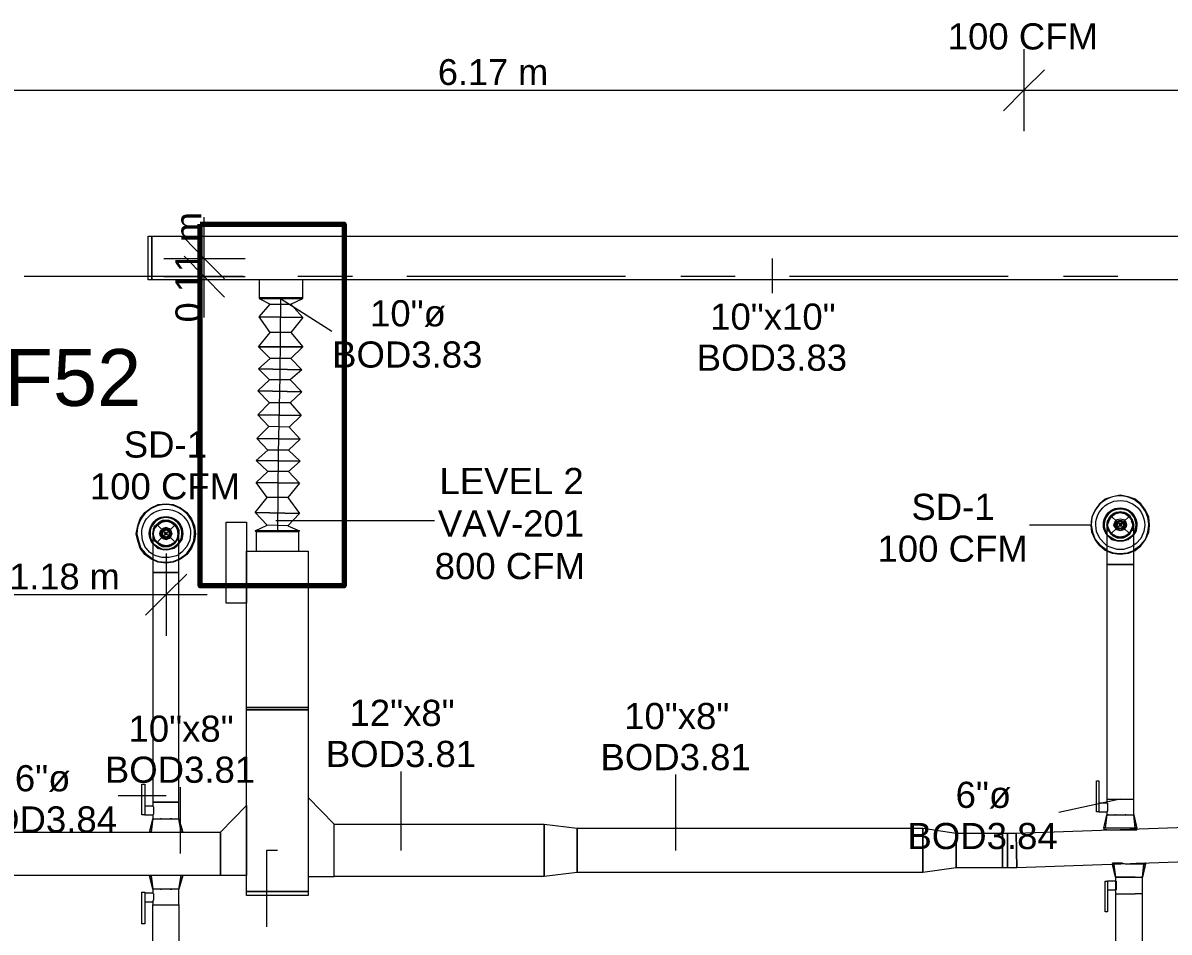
# Model space of a CAD drawing. Header units: metres. Extents: x -2 to 237, y -8 to 52.
# Drawn here: x 37.57 to 44.23, y 37.75 to 43.02 of the extents above; entities that cross this region are included whole.
import ezdxf

# ---------------------------------------------------------------- set-up
doc = ezdxf.new("R2010")
doc.units = ezdxf.units.M
doc.layers.add('HVAC - Ductos', color=5, linetype='Continuous', lineweight=0)
doc.layers.add('PDF2_Text', color=7, linetype='Continuous', lineweight=0)
doc.layers.add('PDF2_Geometry', color=7, linetype='Continuous', lineweight=0, true_color=0xaaaaaa)
doc.styles.add('PDF Arial-BoldMT-Identity-H', font='arial.ttf')
doc.styles.add('PDF Helvetica', font='')
doc.styles.get('PDF Helvetica').set_extended_font_data('Helvetica')

msp = doc.modelspace()

# ---------------------------------------------------------------- linework, layer by layer
at = {"layer": 'HVAC - Ductos', "lineweight": 0}
for points in [[(43.383, 42.8709), (43.383, 42.6326), (43.383, 42.3943)], [(43.5021, 42.7517), (43.383, 42.6326), (43.2638, 42.5135)], [(36.9778, 42.6326), (43.383, 42.6326), (46.4298, 42.6326), (47.2774, 42.6326), (49.8386, 42.6326), (51.5705, 42.6326)], [(38.6226, 41.3131), (38.6226, 41.895)], [(38.5081, 41.7759), (38.6226, 41.6567), (38.7418, 41.5376)], [(38.3889, 41.6567), (38.6226, 41.6567), (38.8608, 41.6567)], [(38.5081, 41.6705), (38.6226, 41.5513), (38.7418, 41.4322)], [(41.9214, 41.6567), (41.9214, 41.4551)], [(38.3889, 41.5513), (38.6226, 41.5513), (38.8608, 41.5513)], [(38.9433, 41.533), (38.9433, 41.4276), (38.9479, 41.4276), (38.957, 41.4276), (38.98, 41.4276), (39.0075, 41.4276), (39.0349, 41.4276), (39.067, 41.4276), (39.1037, 41.4276), (39.1311, 41.4276), (39.1587, 41.4276), (39.177, 41.4276), (39.1907, 41.4276), (39.1953, 41.4276), (39.1953, 41.533)], [(39.1266, 41.391), (39.1953, 41.3131), (38.9433, 41.3177), (39.0075, 41.391), (39.1266, 41.391), (39.1953, 41.423), (39.1953, 41.4276), (39.1907, 41.4276), (39.177, 41.4276), (39.1587, 41.4276), (39.1311, 41.4276), (39.1037, 41.4276), (39.067, 41.4276), (39.0349, 41.4276), (39.0075, 41.4276), (38.98, 41.4276), (38.957, 41.4276), (38.9479, 41.4276), (38.9433, 41.4276), (38.9433, 41.423), (39.1953, 41.423), (38.9433, 41.423), (39.0075, 41.391)], [(39.067, 41.423), (39.0624, 40.9741), (39.0533, 40.5251), (39.0487, 40.076)], [(39.067, 41.423), (39.3648, 41.2352)], [(39.1266, 41.226), (39.1953, 41.1435), (38.9387, 41.1435), (39.0075, 41.226), (38.9433, 41.3177), (39.1953, 41.3131), (39.1266, 41.226), (39.0075, 41.226)], [(39.1266, 41.0749), (39.1907, 41.0107), (38.9387, 41.0153), (39.0075, 41.0749), (38.9387, 41.1435), (39.1953, 41.1435), (39.1266, 41.0749), (39.0075, 41.0749)], [(39.122, 40.9511), (39.1907, 40.8824), (38.9342, 40.887), (39.0029, 40.9511), (38.9387, 41.0153), (39.1907, 41.0107), (39.122, 40.9511), (39.0029, 40.9511)], [(39.122, 40.8182), (39.1861, 40.7449), (38.9342, 40.7495), (39.0029, 40.8182), (38.9342, 40.887), (39.1907, 40.8824), (39.122, 40.8182), (39.0029, 40.8182)], [(39.1174, 40.6762), (39.1815, 40.6075), (38.9296, 40.6121), (38.9983, 40.6808), (38.9342, 40.7495), (39.1861, 40.7449), (39.1174, 40.6762), (38.9983, 40.6808)], [(39.1129, 40.5433), (39.1815, 40.4792), (38.925, 40.4838), (38.9937, 40.5433), (38.9296, 40.6121), (39.1815, 40.6075), (39.1129, 40.5433), (38.9937, 40.5433)], [(39.1129, 40.4197), (39.177, 40.351), (38.925, 40.3555), (38.9937, 40.4197), (38.925, 40.4838), (39.1815, 40.4792), (39.1129, 40.4197), (38.9937, 40.4197)], [(39.1083, 40.2684), (39.177, 40.1768), (38.9204, 40.1814), (38.9891, 40.2684), (38.925, 40.3555), (39.177, 40.351), (39.1083, 40.2684), (38.9891, 40.2684)], [(44.0198, 39.9569), (44.029, 39.9615), (44.0611, 39.989), (44.0885, 40.0257), (44.1069, 40.0669), (44.1115, 40.1081), (44.1069, 40.154), (44.0885, 40.1951), (44.0611, 40.2318), (44.029, 40.2593), (43.9878, 40.273), (43.942, 40.2822), (43.8961, 40.273), (43.8549, 40.2593), (43.8228, 40.2318), (43.7954, 40.1951), (43.777, 40.154), (43.7724, 40.1081), (43.7816, 40.0669), (43.7954, 40.0257), (43.8228, 39.9935), (43.8594, 39.9661), (43.864, 39.9615)], [(38.3248, 39.9065), (38.3156, 39.9111), (38.279, 39.9386), (38.2515, 39.9753), (38.2377, 40.0165), (38.2286, 40.0577), (38.2377, 40.1035), (38.2515, 40.1448), (38.279, 40.1814), (38.3156, 40.2089), (38.3568, 40.2272), (38.4027, 40.2318), (38.4439, 40.2272), (38.4851, 40.2089), (38.5218, 40.1814), (38.5493, 40.1448), (38.5676, 40.1035), (38.5722, 40.0577), (38.5676, 40.0165), (38.5493, 39.9753), (38.5218, 39.9386), (38.4851, 39.9111), (38.476, 39.9065)], [(38.4027, 40.2318), (38.4027, 40.2318)], [(38.3248, 40.0577), (38.3248, 40.0531), (38.3248, 40.0348), (38.3248, 40.0027), (38.3248, 39.9661), (38.3248, 39.9202), (38.3248, 39.8653), (38.3248, 39.8332), (38.3294, 39.8332), (38.334, 39.8332), (38.3477, 39.8332), (38.3614, 39.8332), (38.3798, 39.8332), (38.4027, 39.8332), (38.421, 39.8332), (38.4393, 39.8332), (38.4577, 39.8332), (38.4669, 39.8332), (38.476, 39.8332), (38.476, 39.8836), (38.476, 39.934), (38.476, 39.9798), (38.476, 40.0165), (38.476, 40.0439), (38.476, 40.0577), (38.476, 40.0531), (38.476, 40.0577), (38.476, 40.0806), (38.4669, 40.0989), (38.4577, 40.1127), (38.4393, 40.1264), (38.421, 40.1356), (38.4027, 40.1356), (38.3798, 40.1356), (38.3614, 40.1264), (38.3477, 40.1127), (38.334, 40.0989), (38.3294, 40.0806), (38.3248, 40.0577), (38.3248, 40.0531), (38.3248, 40.0577), (38.3294, 40.0806), (38.334, 40.0989), (38.3477, 40.1127), (38.3614, 40.1264), (38.3798, 40.1356), (38.4027, 40.1356), (38.421, 40.1356), (38.4393, 40.1264), (38.4577, 40.1127), (38.4669, 40.0989), (38.476, 40.0806), (38.476, 40.0577)], [(38.334, 40.0897), (38.3477, 40.1127), (38.3706, 40.1264)], [(38.3706, 40.1264), (38.3706, 40.131), (38.3752, 40.131)], [(38.3752, 40.1264), (38.4027, 40.1356), (38.4256, 40.1264)], [(38.4256, 40.131), (38.4302, 40.131), (38.4347, 40.1264)], [(38.4347, 40.1264), (38.4531, 40.1127), (38.4669, 40.0897)], [(39.1083, 40.1035), (39.177, 40.076), (38.9204, 40.076), (38.9891, 40.1081), (38.9204, 40.1814), (39.177, 40.1768), (39.1083, 40.1035), (38.9891, 40.1081)], [(39.0395, 40.1356), (39.9604, 40.1356)], [(43.8458, 38.3487), (43.8503, 38.3487), (43.8458, 38.3487), (43.864, 38.4266), (43.8686, 38.4266), (43.8732, 38.4266), (43.8778, 38.4266), (43.887, 38.4266), (43.9053, 38.4266), (43.9236, 38.4266), (43.942, 38.4266), (43.9603, 38.4266), (43.9786, 38.4266), (43.9969, 38.4266), (44.0061, 38.4266), (44.0152, 38.4266), (44.0198, 38.4266), (44.0198, 38.5182), (44.0198, 39.8791), (44.0198, 39.934), (44.0198, 39.9844), (44.0198, 40.0302), (44.0198, 40.0669), (44.0198, 40.0943), (44.0198, 40.1081), (44.0152, 40.1035), (44.0198, 40.1081), (44.0152, 40.131), (44.0061, 40.1494), (43.9969, 40.1631), (43.9786, 40.1768), (43.9603, 40.1814), (43.942, 40.186), (43.9236, 40.1814), (43.9053, 40.1768), (43.887, 40.1631), (43.8778, 40.1494), (43.8686, 40.131), (43.864, 40.1081), (43.8686, 40.1035), (43.864, 40.1081), (43.8686, 40.131), (43.8778, 40.1494), (43.887, 40.1631), (43.9053, 40.1768), (43.9236, 40.1814), (43.942, 40.186), (43.9603, 40.1814), (43.9786, 40.1768), (43.9969, 40.1631), (44.0061, 40.1494), (44.0152, 40.131), (44.0198, 40.1081)], [(44.0061, 40.1356), (44.0152, 40.1081), (44.0061, 40.0806), (43.9923, 40.0577), (43.9695, 40.0439), (43.942, 40.0394), (43.9144, 40.0439), (43.8916, 40.0577), (43.8778, 40.0806), (43.8686, 40.1081), (43.8778, 40.1356), (43.8916, 40.1585), (43.9144, 40.1768), (43.942, 40.1814), (43.9695, 40.1768), (43.9923, 40.1585), (44.0061, 40.1402)], [(43.974, 40.1768), (43.9923, 40.1631), (44.0061, 40.1448), (44.0106, 40.131), (44.0152, 40.1081), (44.0106, 40.0897), (44.0061, 40.0715), (43.9923, 40.0577), (43.9786, 40.0439), (43.9603, 40.0394), (43.942, 40.0348), (43.9236, 40.0394), (43.9053, 40.0439), (43.8916, 40.0577), (43.8778, 40.0715), (43.8686, 40.0897), (43.8686, 40.1081), (43.8686, 40.131), (43.8778, 40.1448), (43.8916, 40.1631), (43.9053, 40.1722), (43.9236, 40.1814), (43.942, 40.1814), (43.9603, 40.1814), (43.9786, 40.1722), (43.9923, 40.1631), (44.0061, 40.1448)], [(43.8686, 40.1356), (43.8732, 40.1402)], [(43.8732, 40.0852), (43.8686, 40.1081), (43.8732, 40.1356)], [(43.8778, 40.1402), (43.8916, 40.1631), (43.9098, 40.1768)], [(43.887, 40.1631), (43.887, 40.1631)], [(43.9053, 40.1768), (43.9053, 40.1768)], [(43.9098, 40.1768), (43.9144, 40.1814)], [(43.919, 40.1768), (43.942, 40.1814), (43.9649, 40.1768)], [(43.9695, 40.1814), (43.974, 40.1768)], [(43.9969, 40.1631), (43.9969, 40.1631)], [(44.0061, 40.1494), (44.0061, 40.1494)], [(44.0106, 40.1402), (44.0106, 40.1356)], [(44.0106, 40.1356), (44.0152, 40.1081), (44.0106, 40.0852), (44.0106, 40.0806), (44.0106, 40.076)], [(38.3294, 40.0852), (38.3294, 40.0897), (38.334, 40.0897)], [(38.334, 40.0348), (38.3294, 40.0577), (38.334, 40.0852)], [(38.3294, 40.0806), (38.3294, 40.0806)], [(38.3294, 40.0806), (38.3294, 40.0806)], [(38.4577, 40.1127), (38.4577, 40.1127)], [(38.4714, 40.0897), (38.4714, 40.0852)], [(38.4714, 40.0852), (38.476, 40.0577), (38.4714, 40.0348), (38.4714, 40.0302), (38.4714, 40.0257)], [(38.476, 40.0806), (38.476, 40.0806)], [(38.476, 40.0806), (38.476, 40.0806)], [(39.177, 40.076), (39.1678, 40.076), (39.1495, 40.076), (39.122, 40.076), (39.0899, 40.076), (39.0487, 40.076), (39.0075, 40.076), (38.9754, 40.076), (38.9479, 40.076), (38.9296, 40.076), (38.9204, 40.076)], [(43.864, 39.9569), (43.8549, 39.9615), (43.8228, 39.989), (43.7954, 40.0257), (43.777, 40.0669), (43.7724, 40.1081), (43.4151, 40.1081)], [(43.864, 40.1081), (43.864, 40.1035), (43.864, 40.0852), (43.864, 40.0531), (43.864, 40.0165), (43.864, 39.9661), (43.864, 39.9157), (43.864, 39.8791), (43.8686, 39.8791), (43.8778, 39.8791), (43.887, 39.8791), (43.9053, 39.8791), (43.9236, 39.8791), (43.942, 39.8791), (43.9603, 39.8791), (43.9786, 39.8791), (43.9969, 39.8791), (44.0061, 39.8791), (44.0152, 39.8791), (44.0198, 39.8791), (44.0152, 39.8791), (44.0061, 39.8791), (43.9969, 39.8791), (43.9786, 39.8791), (43.9603, 39.8791), (43.942, 39.8791), (43.9236, 39.8791), (43.9053, 39.8791), (43.887, 39.8791), (43.8778, 39.8791), (43.8686, 39.8791), (43.864, 39.8791), (43.864, 38.5182), (43.8686, 38.5182), (43.8778, 38.5182), (43.887, 38.5182), (43.9053, 38.5182), (43.9236, 38.5182), (43.942, 38.5182), (43.9603, 38.5182), (43.9786, 38.5182), (43.9969, 38.5182), (44.0061, 38.5182), (44.0152, 38.5182), (44.0198, 38.5182)], [(43.8686, 40.1035), (43.8686, 40.0897), (43.8778, 40.0715), (43.887, 40.0577), (43.9053, 40.0439), (43.9236, 40.0348), (43.942, 40.0348), (43.9603, 40.0348), (43.9786, 40.0439), (43.9969, 40.0577), (44.0061, 40.0715), (44.0152, 40.0897), (44.0152, 40.1035)], [(43.8732, 40.076), (43.8732, 40.0806), (43.8686, 40.0852)], [(43.9098, 40.0439), (43.8916, 40.0577), (43.8778, 40.0806)], [(44.0061, 40.076), (43.9923, 40.0577), (43.974, 40.0439)], [(38.3248, 40.0531), (38.3294, 40.0394), (38.334, 40.0211), (38.3477, 40.0073), (38.3614, 39.9935), (38.3798, 39.9844), (38.4027, 39.9844), (38.3752, 39.989), (38.3706, 39.989)], [(38.334, 40.0257), (38.3294, 40.0302), (38.3294, 40.0348)], [(38.3706, 39.9935), (38.3477, 40.0073), (38.334, 40.0302)], [(38.4347, 39.989), (38.4302, 39.989), (38.4256, 39.989), (38.4027, 39.9844), (38.421, 39.9844), (38.4393, 39.9935), (38.4577, 40.0073), (38.4669, 40.0211), (38.476, 40.0394), (38.476, 40.0531)], [(38.4669, 40.0302), (38.4531, 40.0073), (38.4347, 39.9935)], [(43.9144, 40.0394), (43.9098, 40.0394)], [(43.9144, 40.0394), (43.9144, 40.0394)], [(43.9649, 40.0394), (43.942, 40.0348), (43.919, 40.0394)], [(43.9695, 40.0394), (43.9695, 40.0394)], [(43.974, 40.0394), (43.9695, 40.0394)], [(38.476, 39.9386), (38.4623, 39.9294), (38.421, 39.9202), (38.3798, 39.9202), (38.3431, 39.9294), (38.3248, 39.9386)], [(38.3706, 39.989), (38.3706, 39.989)], [(38.4027, 39.9432), (38.4027, 39.7049), (38.4027, 39.4667)], [(44.0152, 39.989), (44.0015, 39.9798), (43.9603, 39.9661), (43.9236, 39.9661), (43.8824, 39.9798), (43.864, 39.989)], [(43.864, 39.9615), (43.9007, 39.9477), (43.942, 39.9432), (43.9832, 39.9477), (44.0198, 39.9615)], [(44.0198, 39.9569), (43.9878, 39.9432), (43.942, 39.9386), (43.8961, 39.9432), (43.864, 39.9569)], [(38.3248, 39.9111), (38.3568, 39.8973), (38.4027, 39.8928), (38.4439, 39.8973), (38.476, 39.9111)], [(38.476, 39.9065), (38.4439, 39.8928), (38.4027, 39.8882), (38.3568, 39.8928), (38.3248, 39.9065)], [(38.311, 38.3259), (38.3064, 38.3259), (38.3248, 38.4037), (38.3294, 38.4037), (38.334, 38.4037), (38.3477, 38.4037), (38.3614, 38.4037), (38.3798, 38.4037), (38.4027, 38.4037), (38.421, 38.4037), (38.4393, 38.4037), (38.4577, 38.4037), (38.4669, 38.4037), (38.4714, 38.4037), (38.476, 38.4037), (38.476, 38.5), (38.4669, 38.5), (38.4577, 38.5), (38.4393, 38.5), (38.421, 38.5), (38.4027, 38.5), (38.3798, 38.5), (38.3614, 38.5), (38.3477, 38.5), (38.334, 38.5), (38.3294, 38.5), (38.3248, 38.5), (38.3294, 38.5), (38.334, 38.5), (38.3477, 38.5), (38.3614, 38.5), (38.3798, 38.5), (38.4027, 38.5), (38.421, 38.5), (38.4393, 38.5), (38.4577, 38.5), (38.4669, 38.5), (38.476, 38.5), (38.476, 39.8332), (38.4669, 39.8332), (38.4577, 39.8332), (38.4393, 39.8332), (38.421, 39.8332), (38.4027, 39.8332), (38.3798, 39.8332), (38.3614, 39.8332), (38.3477, 39.8332), (38.334, 39.8332), (38.3294, 39.8332), (38.3248, 39.8332), (38.3248, 38.5), (38.3248, 38.477), (38.279, 38.477), (38.279, 38.4724), (38.279, 38.4679), (38.279, 38.4633), (38.279, 38.4587), (38.279, 38.4541), (38.279, 38.4449), (38.279, 38.4403), (38.279, 38.4358), (38.279, 38.4312), (38.279, 38.4266), (38.3248, 38.4266), (38.3248, 38.4037), (38.3156, 38.3259)], [(38.5218, 39.824), (38.4027, 39.7049), (38.2836, 39.5858)], [(34.4533, 39.7049), (37.216, 39.7049), (38.6409, 39.7049)], [(39.768, 38.2205), (39.768, 38.6786)], [(41.3625, 38.2205), (41.3625, 38.6603)], [(38.4027, 38.5366), (38.1232, 38.5366)], [(38.4851, 38.2021), (38.4851, 38.587)], [(38.3248, 38.477), (38.3294, 38.4724), (38.3294, 38.4633), (38.3294, 38.4587), (38.3294, 38.4495), (38.3294, 38.4403), (38.3294, 38.4312), (38.3248, 38.4266)], [(43.942, 38.5182), (43.5845, 38.4403)], [(43.864, 38.5182), (43.864, 38.4954), (43.8182, 38.4954), (43.8182, 38.4908), (43.8182, 38.4862), (43.8182, 38.477), (43.8182, 38.4724), (43.8182, 38.4633), (43.8182, 38.4587), (43.8182, 38.4541), (43.8182, 38.4495)], [(43.864, 38.4954), (43.8686, 38.4954), (43.8686, 38.4908), (43.8686, 38.4862), (43.8686, 38.477), (43.8686, 38.4679), (43.8686, 38.4587), (43.8686, 38.4541), (43.8686, 38.4495), (43.864, 38.4449)], [(43.8686, 38.5182), (43.8686, 38.5182)], [(43.8778, 38.5182), (43.8778, 38.5182)], [(43.887, 38.5182), (43.887, 38.5182)], [(43.9053, 38.5182), (43.9053, 38.5182)], [(43.9236, 38.5182), (43.9236, 38.5182)], [(38.3248, 38.4037), (38.3064, 38.3259), (38.311, 38.3259), (38.3156, 38.3259), (38.3248, 38.3259)], [(38.3294, 38.4037), (38.3294, 38.4037)], [(38.3294, 38.4037), (38.3294, 38.4037)], [(38.4989, 38.3259), (38.476, 38.4037), (38.4989, 38.3259)], [(38.4897, 38.3259), (38.476, 38.4037)], [(43.8182, 38.4449), (43.864, 38.4449), (43.864, 38.4266), (43.8549, 38.3487)], [(43.8503, 38.3487), (43.8458, 38.3487), (43.864, 38.4266)], [(44.0382, 38.3487), (44.0198, 38.4266), (44.0382, 38.3487)], [(44.029, 38.3487), (44.0198, 38.4266)], [(44.0336, 38.3487), (44.0382, 38.3487), (44.0336, 38.3487), (44.0382, 38.3487), (44.0336, 38.3487), (44.0244, 38.3487), (44.0152, 38.3487), (43.9969, 38.3487), (43.974, 38.3487), (43.9557, 38.3487), (43.9328, 38.3487), (43.9098, 38.3487), (43.887, 38.3487), (43.8686, 38.3487), (43.8594, 38.3487), (43.8503, 38.3487), (43.8458, 38.3487), (43.8458, 38.3395)], [(43.864, 38.3395), (43.8686, 38.3395), (43.887, 38.3395), (43.9098, 38.3395), (43.9328, 38.3395), (43.9557, 38.3395), (43.974, 38.3395), (43.9969, 38.3395), (44.0152, 38.3395), (44.0244, 38.3395), (44.0336, 38.3395), (44.0382, 38.3395), (44.0382, 38.3487)], [(43.9007, 38.3487), (43.8961, 38.3487)], [(43.9236, 38.3487), (43.9236, 38.3487)], [(43.9649, 38.3487), (43.9603, 38.3487)], [(43.9878, 38.3487), (43.9832, 38.3487)], [(44.0244, 38.3487), (44.0198, 38.3487)], [(44.0382, 38.3395), (44.0336, 38.3395)], [(38.3294, 38.3259), (38.3477, 38.3259), (38.3523, 38.3259), (38.3568, 38.3259), (38.366, 38.3259), (38.3798, 38.3259), (38.3843, 38.3259)], [(38.3889, 38.3259), (38.4118, 38.3259), (38.4164, 38.3259), (38.421, 38.3259), (38.4347, 38.3259), (38.4439, 38.3259), (38.4485, 38.3259), (38.4577, 38.3259), (38.4714, 38.3259)], [(38.476, 38.3259), (38.4851, 38.3259), (38.4897, 38.3259), (38.4943, 38.3259), (38.4989, 38.3259), (38.4943, 38.3259)], [(38.4805, 38.3259), (38.4805, 38.3259)], [(39.0487, 38.2205), (38.9845, 38.2205), (38.9845, 37.776)], [(43.9557, 38.1471), (43.9374, 38.1471), (43.9236, 38.1471), (43.9098, 38.1471), (43.9007, 38.1471), (43.8961, 38.1471), (43.8961, 38.1426), (43.9007, 38.1426), (43.9053, 38.1426), (43.9053, 38.138)], [(43.9007, 38.1471), (43.8961, 38.1471)], [(43.8961, 38.138), (43.8961, 38.1426), (43.8961, 38.138)], [(43.8961, 38.1426), (43.9007, 38.1426)], [(43.919, 38.1426), (43.9098, 38.1426), (43.9053, 38.1426)], [(43.9053, 38.138), (43.9144, 38.0646)], [(43.942, 38.1426), (43.9374, 38.1426), (43.9236, 38.1426)], [(43.9649, 38.1426), (43.9603, 38.1426), (43.9511, 38.1426), (43.9465, 38.1426)], [(43.9695, 38.1426), (43.9832, 38.1426), (44.0061, 38.1426), (44.0244, 38.1426), (44.0473, 38.1426), (44.0657, 38.1426), (44.0748, 38.1426), (44.084, 38.1426), (44.0885, 38.1426), (44.084, 38.1426), (44.0885, 38.1426), (44.0885, 38.1471)], [(43.974, 38.1426), (43.974, 38.1426)], [(44.0061, 38.1426), (44.0106, 38.1426), (44.0152, 38.1426)], [(44.0061, 38.1426), (44.0061, 38.1426)], [(44.0336, 38.1471), (44.0473, 38.1471), (44.0657, 38.1471), (44.0748, 38.1471), (44.084, 38.1471), (44.0885, 38.1471), (44.084, 38.1471)], [(44.0382, 38.1426), (44.0382, 38.1426)], [(44.0703, 37.9684), (44.0703, 38.0646), (44.0794, 38.1426)], [(44.0885, 38.1426), (44.0703, 38.0646), (44.0885, 38.1426)], [(44.084, 38.1426), (44.0885, 38.1426)], [(44.0885, 38.1471), (44.0885, 38.1471)], [(38.3248, 38.0738), (38.3156, 38.0738), (38.3248, 37.9959), (38.3064, 38.0738), (38.311, 38.0738), (38.3064, 38.0738), (38.3248, 37.9959)], [(38.3843, 38.0738), (38.3798, 38.0738), (38.366, 38.0738), (38.3568, 38.0738), (38.3523, 38.0738), (38.3477, 38.0738), (38.3294, 38.0738)], [(38.4714, 38.0738), (38.4577, 38.0738), (38.4485, 38.0738), (38.4439, 38.0738), (38.4347, 38.0738), (38.421, 38.0738), (38.4164, 38.0738), (38.4118, 38.0738), (38.3889, 38.0738)], [(38.4943, 38.0738), (38.4989, 38.0738), (38.4943, 38.0738), (38.4897, 38.0738), (38.4851, 38.0738), (38.476, 38.0738)], [(38.4989, 38.0738), (38.476, 37.9959), (38.4989, 38.0738)], [(38.476, 37.9959), (38.4897, 38.0738)], [(44.029, 38.0646), (44.0106, 38.0646), (43.9923, 38.0646), (43.974, 38.0646), (43.9557, 38.0646), (43.9374, 38.0646), (43.9282, 38.0646), (43.9236, 38.0646), (43.919, 38.0646), (43.9144, 38.0646), (43.9144, 38.0418), (43.8686, 38.0418), (43.8686, 38.0372), (43.8686, 38.028), (43.8686, 38.0234), (43.8686, 38.0188), (43.8686, 38.0097), (43.8686, 38.0051), (43.8686, 38.0005), (43.8686, 37.9959), (43.8686, 37.9914), (43.9144, 37.9914), (43.9144, 37.9684), (43.919, 37.9684), (43.9282, 37.9684), (43.9374, 37.9684), (43.9557, 37.9684), (43.974, 37.9684), (43.9923, 37.9684), (44.0106, 37.9684), (44.029, 37.9684)], [(43.919, 38.0646), (43.9236, 38.0646)], [(43.919, 38.0646), (43.919, 38.0646)], [(43.9236, 38.0646), (43.9236, 38.0646)], [(43.9236, 38.0646), (43.9236, 38.0646)], [(43.9236, 38.0646), (43.9282, 38.0646), (43.9374, 38.0646), (43.9557, 38.0646), (43.9603, 38.0646), (43.9649, 38.0646), (43.9603, 38.0646)], [(43.9603, 38.0646), (43.9695, 38.0646)], [(43.9695, 38.0646), (43.974, 38.0646), (43.9923, 38.0646), (44.0106, 38.0646), (44.0198, 38.0646), (44.0244, 38.0646), (44.029, 38.0646), (44.0473, 38.0646), (44.0611, 38.0646)], [(44.0198, 38.0646), (44.0244, 38.0646)], [(44.0244, 38.0646), (44.0198, 38.0646)], [(44.029, 38.0646), (44.0473, 38.0646), (44.0565, 38.0646), (44.0611, 38.0646), (44.0657, 38.0646), (44.0703, 38.0646)], [(44.0657, 38.0646), (44.0657, 38.0646)], [(44.0703, 36.8093), (44.0703, 38.0646), (44.0657, 38.0646)], [(38.3248, 36.7039), (38.3248, 37.9043), (38.3294, 37.9043), (38.334, 37.9043), (38.3477, 37.9043), (38.3614, 37.9043), (38.3798, 37.9043), (38.4027, 37.9043), (38.421, 37.9043), (38.4393, 37.9043), (38.4577, 37.9043), (38.4669, 37.9043), (38.476, 37.9043), (38.476, 37.9959), (38.4714, 37.9959), (38.4669, 37.9959), (38.4577, 37.9959), (38.4393, 37.9959), (38.421, 37.9959), (38.4027, 37.9959), (38.3798, 37.9959), (38.3614, 37.9959), (38.3477, 37.9959), (38.334, 37.9959), (38.3294, 37.9959), (38.3248, 37.9959), (38.3248, 37.973), (38.279, 37.973), (38.279, 37.9684), (38.279, 37.9639), (38.279, 37.9548), (38.279, 37.9502), (38.279, 37.941), (38.279, 37.9364), (38.279, 37.9318), (38.279, 37.9272), (38.279, 37.9226), (38.3248, 37.9226), (38.3248, 37.9043), (38.3294, 37.9043), (38.334, 37.9043), (38.3477, 37.9043), (38.3614, 37.9043), (38.3798, 37.9043), (38.4027, 37.9043), (38.421, 37.9043), (38.4393, 37.9043), (38.4577, 37.9043), (38.4669, 37.9043), (38.476, 37.9043), (38.476, 36.7039)], [(38.3294, 37.9959), (38.3294, 37.9959)], [(38.3294, 37.9959), (38.3294, 37.9959)], [(43.9144, 38.0418), (43.919, 38.0418), (43.919, 38.0372), (43.919, 38.0326), (43.919, 38.028), (43.919, 38.0234), (43.919, 38.0143), (43.919, 38.0051), (43.919, 38.0005), (43.919, 37.9959), (43.919, 37.9914), (43.9144, 37.9914)], [(43.919, 38.0005), (43.919, 38.0005)], [(38.3248, 37.973), (38.3294, 37.9684), (38.3294, 37.9639), (38.3294, 37.9548), (38.3294, 37.9456), (38.3294, 37.9364), (38.3294, 37.9318), (38.3248, 37.9272), (38.3248, 37.9226)], [(44.0703, 37.9684), (44.0657, 37.9684), (44.0565, 37.9684), (44.0473, 37.9684), (44.029, 37.9684)]]:
    msp.add_lwpolyline(points, dxfattribs=at)
for points in [[(38.3202, 41.785), (38.3202, 41.533), (38.2973, 41.533), (38.2973, 41.785)], [(45.8113, 41.533), (39.067, 41.533), (38.3202, 41.533), (38.3202, 41.785), (45.8113, 41.785)], [(38.9433, 41.423), (38.9479, 41.423), (38.957, 41.423), (38.98, 41.423), (39.0075, 41.423), (39.0349, 41.423), (39.067, 41.423), (39.1037, 41.423), (39.1311, 41.423), (39.1587, 41.423), (39.177, 41.423), (39.1907, 41.423), (39.1953, 41.423), (39.1907, 41.423), (39.177, 41.423), (39.1587, 41.423), (39.1311, 41.423), (39.1037, 41.423), (39.067, 41.423), (39.0349, 41.423), (39.0075, 41.423), (38.98, 41.423), (38.957, 41.423), (38.9479, 41.423)], [(38.4714, 40.0394), (38.4669, 40.0211), (38.4531, 40.0073), (38.4393, 39.9981), (38.421, 39.989), (38.4027, 39.9844), (38.3843, 39.989), (38.366, 39.9981), (38.3477, 40.0073), (38.3385, 40.0211), (38.3294, 40.0394), (38.3294, 40.0577), (38.3294, 40.0806), (38.3385, 40.0943), (38.3477, 40.1127), (38.366, 40.1219), (38.3843, 40.131), (38.4027, 40.1356), (38.421, 40.131), (38.4393, 40.1219), (38.4531, 40.1127), (38.4669, 40.0943), (38.4714, 40.0806), (38.476, 40.0577)], [(38.334, 40.0852), (38.3523, 40.1081), (38.3752, 40.1264), (38.4027, 40.131), (38.4302, 40.1264), (38.4531, 40.1081), (38.4669, 40.0852), (38.4714, 40.0577), (38.4669, 40.0302), (38.4531, 40.0073), (38.4302, 39.9935), (38.4027, 39.989), (38.3752, 39.9935), (38.3523, 40.0073), (38.334, 40.0302), (38.3294, 40.0577)], [(38.7509, 40.1264), (38.87, 40.1264), (38.87, 39.6545), (38.7509, 39.6545)], [(43.9098, 40.1264), (43.9236, 40.1402), (43.942, 40.1448), (43.9603, 40.1402), (43.974, 40.1264), (43.9786, 40.1081), (43.974, 40.0943), (43.9603, 40.0806), (43.942, 40.076), (43.9236, 40.0806), (43.9098, 40.0943), (43.9053, 40.1081)], [(43.9144, 40.1264), (43.9236, 40.1402), (43.942, 40.1448), (43.9603, 40.1402), (43.9695, 40.1264), (43.974, 40.1081), (43.9695, 40.0943), (43.9603, 40.0806), (43.942, 40.076), (43.9236, 40.0806), (43.9144, 40.0943), (43.9098, 40.1081)], [(43.919, 40.1264), (43.9328, 40.1356), (43.9511, 40.1356), (43.9649, 40.1264), (43.9695, 40.1081), (43.9649, 40.0943), (43.9511, 40.0852), (43.9328, 40.0852), (43.919, 40.0943), (43.9144, 40.1081)], [(43.9236, 40.1264), (43.9328, 40.1356), (43.9511, 40.1356), (43.9603, 40.1264), (43.9649, 40.1081), (43.9603, 40.0943), (43.9511, 40.0852), (43.9328, 40.0852), (43.9236, 40.0943), (43.919, 40.1081)], [(43.9282, 40.1219), (43.942, 40.131), (43.9557, 40.1219), (43.9603, 40.1081), (43.9557, 40.0943), (43.942, 40.0897), (43.9282, 40.0943), (43.9236, 40.1081)], [(38.3706, 40.076), (38.366, 40.0577), (38.3706, 40.076), (38.3843, 40.0897), (38.4027, 40.0943), (38.421, 40.0897), (38.4302, 40.076), (38.4347, 40.0577), (38.4302, 40.076), (38.4164, 40.0897), (38.4027, 40.0943), (38.3843, 40.0897)], [(38.3798, 40.076), (38.3752, 40.0577), (38.3798, 40.076), (38.3935, 40.0852), (38.4118, 40.0852), (38.421, 40.076), (38.4256, 40.0577), (38.421, 40.076), (38.4072, 40.0852), (38.3935, 40.0852)], [(38.3889, 40.076), (38.4027, 40.0806), (38.4164, 40.076), (38.421, 40.0577), (38.4164, 40.0439), (38.4027, 40.0394), (38.3889, 40.0439), (38.3798, 40.0577)], [(38.3981, 40.0531), (38.4027, 40.0531), (38.4072, 40.0577), (38.4027, 40.0531), (38.3981, 40.0531), (38.3935, 40.0577), (38.3981, 40.0669), (38.4027, 40.0669), (38.4072, 40.0577), (38.4027, 40.0623), (38.3981, 40.0623), (38.3981, 40.0577)], [(39.1724, 40.0715), (39.1678, 40.0715), (39.1495, 40.0715), (39.122, 40.0715), (39.0899, 40.0715), (39.0487, 40.0715), (39.0121, 40.0715), (38.9754, 40.0715), (38.9479, 40.0715), (38.9296, 40.0715), (38.925, 40.0715), (38.925, 39.9569), (38.9296, 39.9569), (38.9387, 39.9569), (38.9616, 39.9569), (38.9845, 39.9569), (39.0167, 39.9569), (39.0487, 39.9569), (39.0807, 39.9569), (39.1129, 39.9569), (39.1357, 39.9569), (39.1587, 39.9569), (39.1678, 39.9569), (39.1724, 39.9569), (39.1724, 40.0715), (39.177, 40.076), (39.1678, 40.076), (39.1495, 40.076), (39.122, 40.076), (39.0899, 40.076), (39.0487, 40.076), (39.0075, 40.076), (38.9754, 40.076), (38.9479, 40.076), (38.9296, 40.076), (38.9204, 40.076), (38.925, 40.0715), (38.9296, 40.0715), (38.9479, 40.0715), (38.9754, 40.0715), (39.0121, 40.0715), (39.0487, 40.0715), (39.0899, 40.0715), (39.122, 40.0715), (39.1495, 40.0715), (39.1678, 40.0715)], [(39.1724, 40.0715), (39.1678, 40.0715), (39.1587, 40.0715), (39.1357, 40.0715), (39.1129, 40.0715), (39.0807, 40.0715), (39.0487, 40.0715), (39.0167, 40.0715), (38.9845, 40.0715), (38.9616, 40.0715), (38.9387, 40.0715), (38.9296, 40.0715), (38.925, 40.0715), (38.9296, 40.0715), (38.9387, 40.0715), (38.9616, 40.0715), (38.9845, 40.0715), (39.0167, 40.0715), (39.0487, 40.0715), (39.0807, 40.0715), (39.1129, 40.0715), (39.1357, 40.0715), (39.1587, 40.0715), (39.1678, 40.0715)], [(43.9374, 40.1127), (43.9374, 40.1081), (43.9374, 40.1173), (43.9465, 40.1173), (43.9465, 40.1081), (43.9465, 40.1127)], [(43.9465, 40.1035), (43.9465, 40.1081), (43.9465, 40.1035), (43.9374, 40.1035), (43.9374, 40.1081), (43.9374, 40.1035)], [(44.0198, 40.0531), (44.0336, 40.076), (44.0382, 40.1081), (44.0336, 40.076)], [(38.4485, 39.9753), (38.4164, 39.9661), (38.3843, 39.9661), (38.3523, 39.9753), (38.3294, 39.9981), (38.3248, 40.0027), (38.3294, 39.9981), (38.3248, 40.0073), (38.3294, 39.9981), (38.3568, 39.9798), (38.3843, 39.9661), (38.4164, 39.9661), (38.4485, 39.9798), (38.4714, 39.9981), (38.476, 40.0073), (38.4714, 39.9981), (38.4485, 39.9798), (38.4164, 39.9661), (38.3843, 39.9661), (38.3568, 39.9798), (38.3294, 39.9981), (38.3523, 39.9753), (38.3843, 39.9661), (38.4164, 39.9661), (38.4485, 39.9753), (38.476, 39.9981), (38.476, 40.0027), (38.476, 39.9981)], [(38.4302, 40.0439), (38.4347, 40.0577), (38.4302, 40.0439), (38.421, 40.0302), (38.4027, 40.0257), (38.3843, 40.0302), (38.3706, 40.0439), (38.366, 40.0577), (38.3706, 40.0439), (38.3843, 40.0302), (38.4027, 40.0257), (38.4164, 40.0302)], [(38.421, 40.0439), (38.4256, 40.0577), (38.421, 40.0439), (38.4118, 40.0348), (38.3935, 40.0348), (38.3798, 40.0439), (38.3752, 40.0577), (38.3798, 40.0439), (38.3935, 40.0348), (38.4072, 40.0348)], [(38.476, 40.0027), (38.4943, 40.0257), (38.4989, 40.0577), (38.4943, 40.0257)], [(43.8686, 40.0485), (43.8961, 40.0302), (43.9236, 40.0165), (43.9603, 40.0165), (43.9878, 40.0302), (44.0152, 40.0485), (43.9878, 40.0257), (43.9603, 40.0165), (43.9236, 40.0165), (43.8916, 40.0257), (43.8686, 40.0485), (43.864, 40.0531), (43.8686, 40.0485), (43.864, 40.0577)], [(44.0198, 40.0577), (44.0152, 40.0485), (43.9878, 40.0302), (43.9603, 40.0165), (43.9236, 40.0165), (43.8961, 40.0302), (43.8686, 40.0485), (43.8916, 40.0257), (43.9236, 40.0165), (43.9603, 40.0165), (43.9878, 40.0257), (44.0152, 40.0485), (44.0198, 40.0531), (44.0152, 40.0485)], [(39.2274, 39.9569), (39.2274, 39.0498), (38.87, 39.0498), (38.87, 39.9569)], [(39.2274, 39.0498), (39.2274, 39.036), (38.87, 39.036), (38.87, 39.0498)], [(38.87, 37.9822), (38.87, 39.036), (39.2274, 39.036), (39.2274, 37.9822)], [(38.2606, 38.6053), (38.279, 38.6053), (38.279, 38.4266), (38.2606, 38.4266)], [(43.8045, 38.6236), (43.8182, 38.6236), (43.8182, 38.4449), (43.8045, 38.4449)], [(38.7188, 38.3259), (38.87, 38.4816), (38.87, 38.0738), (38.7188, 38.0738)], [(39.3786, 38.0692), (39.3786, 38.3717), (39.2274, 38.5274), (39.2274, 38.0692)], [(38.3752, 38.4037), (38.3706, 38.4037)], [(38.4347, 38.4037), (38.4302, 38.4037), (38.4256, 38.4037), (38.4302, 38.4037)], [(43.3372, 38.3213), (47.1262, 38.4541), (47.1308, 38.2525), (43.3418, 38.1196)], [(43.8732, 38.4266), (43.8686, 38.4266)], [(43.9144, 38.4266), (43.9098, 38.4266)], [(43.974, 38.4266), (43.9695, 38.4266)], [(40.5973, 38.0692), (39.3786, 38.0692), (39.3786, 38.3717), (40.5973, 38.3717)], [(40.5973, 38.3717), (40.7897, 38.3487), (40.7897, 38.0922), (40.5973, 38.0692)], [(40.7897, 38.3487), (42.7965, 38.3487), (42.7965, 38.0922), (40.7897, 38.0922)], [(42.7965, 38.3487), (42.9889, 38.3213), (42.9889, 38.1196), (42.7965, 38.0922)], [(43.8458, 38.3395), (43.8503, 38.3395), (43.8594, 38.3395), (43.864, 38.3395), (43.8594, 38.3395), (43.8503, 38.3395)], [(37.0465, 38.3259), (38.7188, 38.3259), (38.7188, 38.0738), (37.0465, 38.0738)], [(43.2592, 38.1196), (42.9889, 38.1196), (42.9889, 38.3213), (43.2592, 38.3213)], [(43.2592, 38.3213), (43.2868, 38.3213), (43.2868, 38.1196), (43.2592, 38.1196)], [(43.3096, 38.3213), (43.3372, 38.3213), (43.3418, 38.1196), (43.3142, 38.1196), (43.2868, 38.1196), (43.2868, 38.3213)], [(43.9144, 38.0646), (43.8961, 38.138)], [(38.3706, 37.9959), (38.3752, 37.9959)], [(38.4256, 37.9959), (38.4302, 37.9959), (38.4347, 37.9959), (38.4302, 37.9959)], [(43.8549, 38.0418), (43.8686, 38.0418), (43.8686, 37.8631), (43.8549, 37.8631)], [(38.2606, 37.9776), (38.279, 37.9776), (38.279, 37.7943), (38.2606, 37.7943)], [(38.87, 37.9822), (39.2274, 37.9822), (39.2274, 37.9593), (38.87, 37.9593)]]:
    msp.add_lwpolyline(points, close=True, dxfattribs=at)
for points in [[(44.0198, 39.9615), (44.0244, 39.9661), (44.0611, 39.9935), (44.0885, 40.0257), (44.1023, 40.0669), (44.1069, 40.1081, 1.013803), (43.7724, 40.1081)], [(38.476, 39.9111), (38.4851, 39.9157), (38.5218, 39.9432), (38.5447, 39.9753), (38.5631, 40.0165), (38.5676, 40.0577, 1.013813), (38.2332, 40.0577), (38.2423, 40.0165), (38.256, 39.9753), (38.2836, 39.9432), (38.3202, 39.9157), (38.3248, 39.9111)], [(38.3248, 39.9386), (38.3064, 39.9523), (38.279, 39.9844), (38.2652, 40.0211), (38.2606, 40.0577, -1.008105), (38.5447, 40.0577), (38.5401, 40.0211), (38.5218, 39.9844), (38.4943, 39.9523), (38.476, 39.9386)], [(43.864, 39.989), (43.8503, 40.0027), (43.8228, 40.0302), (43.8045, 40.0715), (43.7999, 40.1081, -1.008872), (44.084, 40.1081), (44.0794, 40.0715), (44.0611, 40.0302), (44.0336, 40.0027), (44.0152, 39.989)], [(43.919, 38.0646), (43.9144, 38.0646), (43.9144, 36.8093), (43.9144, 36.7635), (43.9144, 36.7268), (43.9144, 36.6901), (43.9144, 36.6673), (43.9144, 36.6581), (43.919, 36.6627), (43.9144, 36.6581, 0.757471), (44.0565, 36.6169, -0.763171), (43.9144, 36.6581)]]:
    msp.add_lwpolyline(points, format="xyb", dxfattribs=at)
for points in [[(44.0198, 40.0577), (44.029, 40.076), (44.0336, 40.1081, 1.361261), (43.864, 40.0577), (43.8549, 40.076), (43.8458, 40.1081), (43.8503, 40.076), (43.864, 40.0531, -1.4209), (44.0382, 40.1081, 1.018356), (43.8458, 40.1081, -1.341613)], [(38.476, 40.0073), (38.4897, 40.0257), (38.4943, 40.0577, 1.361612), (38.3248, 40.0073), (38.3156, 40.0257), (38.3064, 40.0577), (38.311, 40.0257), (38.3248, 40.0027, -1.421548), (38.4989, 40.0577, 1.018637), (38.3064, 40.0577, -1.388372)]]:
    msp.add_lwpolyline(points, format="xyb", close=True, dxfattribs=at)
at = {"layer": 'PDF2_Geometry', "color": 232, "lineweight": 70, "true_color": 0xe91e64}
msp.add_lwpolyline([(38.5994, 41.8561), (39.4367, 41.8561), (39.4367, 39.7564), (38.5994, 39.7564)], close=True, dxfattribs=at)
at = {"layer": 'PDF2_Geometry', "lineweight": 0}
for points in [[(38.8517, 41.5513), (37.578, 41.5513)], [(39.484, 41.5513), (39.1678, 41.5513)], [(41.0692, 41.5513), (39.8001, 41.5513)], [(41.706, 41.5513), (41.3899, 41.5513)], [(43.2914, 41.5513), (42.0222, 41.5513)], [(43.9282, 41.5513), (43.6121, 41.5513)]]:
    msp.add_lwpolyline(points, dxfattribs=at)
at = {"layer": 'PDF2_Geometry', "color": 8, "lineweight": 0, "true_color": 0x808080}
for points in [[(38.4623, 40.1035), (38.4256, 40.131), (38.3798, 40.131), (38.3385, 40.1035), (38.3248, 40.0577), (38.3385, 40.0165), (38.3798, 39.989), (38.4256, 39.989), (38.4623, 40.0165), (38.476, 40.0577)], [(44.0015, 40.154), (43.9649, 40.1814), (43.919, 40.1814), (43.8824, 40.154), (43.864, 40.1081), (43.8824, 40.0669), (43.919, 40.0394), (43.9649, 40.0394), (44.0015, 40.0669), (44.0198, 40.1081)]]:
    msp.add_lwpolyline(points, close=True, dxfattribs=at)
for points in [[(43.887, 40.1631), (43.9969, 40.0577)], [(43.9969, 40.1631), (43.887, 40.0577)], [(38.3477, 40.1127), (38.4577, 40.0073)], [(38.4577, 40.1127), (38.3477, 40.0073)]]:
    msp.add_lwpolyline(points, dxfattribs=at)

# ---------------------------------------------------------------- texts
at = {"layer": 'PDF2_Text', "lineweight": 0, "attachment_point": 4, "style": 'PDF Helvetica'}
for s, insert, char_height in [('100 CFM', (42.9401, 42.9441), 0.1519), ('6.17 m', (39.9802, 42.7372), 0.15002), ('10"ø', (39.5862, 41.3359), 0.1519), ('10"x10"', (41.5609, 41.3176), 0.1519), ('BOD3.83', (39.3662, 41.0976), 0.1519), ('BOD3.83', (41.483, 41.0793), 0.1519), ('SD-1', (38.1566, 40.5753), 0.1519), ('100 CFM', (37.9596, 40.3325), 0.1519), ('LEVEL 2', (39.9894, 40.3645), 0.1519), ('SD-1', (42.7293, 40.2133), 0.1519), ('VAV-201', (39.9802, 40.1171), 0.1519), ('100 CFM', (42.5323, 39.9705), 0.1519), ('800 CFM', (39.9619, 39.8697), 0.1519), ('1.18 m', (37.4923, 39.8094), 0.15002), ('12"x8"', (39.467, 39.0175), 0.1519), ('10"x8"', (41.0615, 38.9991), 0.1519), ('10"x8"', (38.1841, 38.9258), 0.1519), ('BOD3.81', (39.3296, 38.7792), 0.1519), ('BOD3.81', (40.9241, 38.7609), 0.1519), ('BOD3.81', (38.0467, 38.6876), 0.1519), ('6"ø', (37.5243, 38.6372), 0.1519), ('6"ø', (42.9859, 38.541), 0.1519), ('BOD3.84', (37.2448, 38.3989), 0.1519), ('BOD3.84', (42.7064, 38.3027), 0.1519)]:
    msp.add_mtext(s, dxfattribs=dict(at, insert=insert, char_height=char_height))
at = {"layer": 'PDF2_Text', "lineweight": 0, "insert": (38.5326, 41.2851), "char_height": 0.15002, "attachment_point": 4, "rotation": 90, "style": 'PDF Helvetica'}
msp.add_mtext('0.11 m', dxfattribs=at)
at = {"layer": 'PDF2_Text', "color": 232, "lineweight": 70, "true_color": 0xe91e64, "insert": (37.4641, 40.963), "char_height": 0.32989, "attachment_point": 4, "style": 'PDF Arial-BoldMT-Identity-H'}
msp.add_mtext('F52', dxfattribs=at)

doc.saveas('drawing.dxf')
